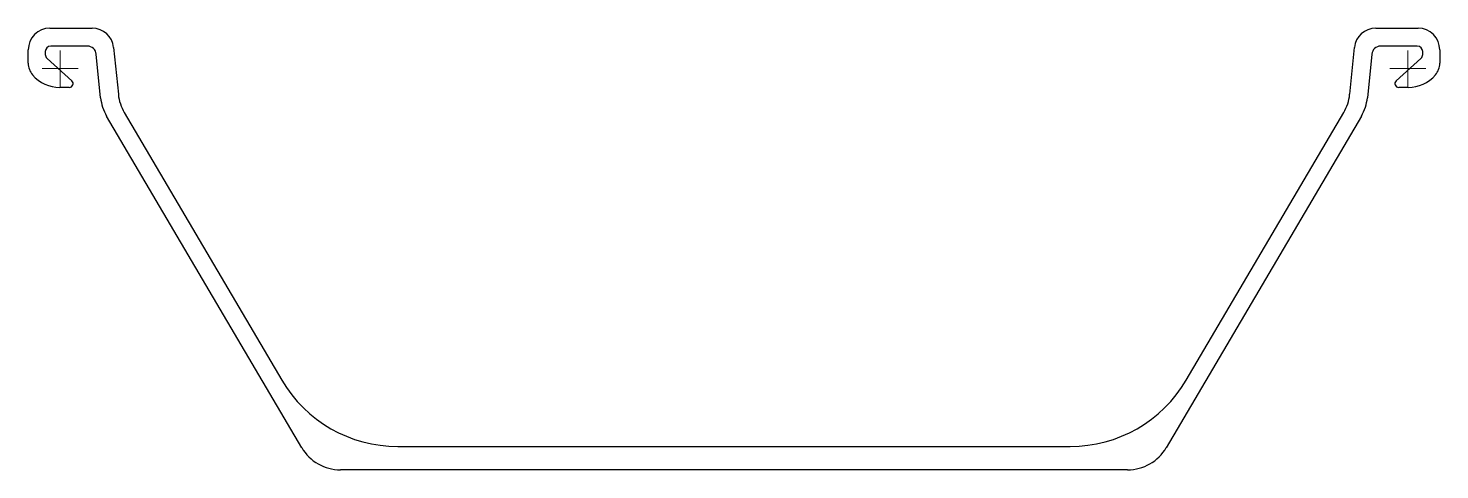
# Model space of a CAD drawing. Header units: millimetres. Extents: x -21 to 765, y 205 to 451.
import ezdxf

# ---------------------------------------------------------------- set-up
doc = ezdxf.new("R2010")
doc.units = ezdxf.units.MM
doc.layers.add('ref', color=4, linetype='Continuous', lineweight=5)

# ---------------------------------------------------------------- blocks, each defined once
blk = doc.blocks.new('AU23-s')
for p, q in [((-5.75, 22.5), (17.85, 22.5)), ((732.15, 22.5), (755.75, 22.5)), ((-17.75, 3), (-17.75, 10.5)), ((-8.25, 9.5), (-8.25, 7.87)), ((15.14, 12.5), (-5.25, 12.5)), ((22.54, -16.24), (20.11, 8)), ((29.79, 11.69), (32.39, -14.32)), ((717.61, -14.32), (720.21, 11.69)), ((729.89, 8), (727.46, -16.24)), ((755.25, 12.5), (734.86, 12.5)), ((758.25, 7.87), (758.25, 9.5)), ((767.75, 10.5), (767.75, 3)), ((-7.26, 5.64), (6.55, -6.79)), ((743.45, -6.79), (757.26, 5.64)), ((5.12, -10.5), (-0.15, -10.5)), ((750.15, -10.5), (744.88, -10.5)), ((134.45, -211.17), (25.86, -26.42)), ((35.72, -24.5), (123.3, -173.5)), ((724.14, -26.42), (615.55, -211.17)), ((626.7, -173.5), (714.28, -24.5)), ((187.96, -210.5), (562.04, -210.5)), ((594, -223.5), (156, -223.5))]:
    blk.add_line(p, q)
for centre, radius, start, end in [((-5.75, 10.5), 12, 90, 180), ((17.85, 10.5), 12, 5.711, 90), ((732.15, 10.5), 12, 90, 174.289), ((755.75, 10.5), 12, 0, 90), ((-5.25, 9.5), 3, 90, 180), ((-5.25, 7.87), 3, 180, 228), ((15.14, 7.5), 5, 5.711, 90), ((734.86, 7.5), 5, 90, 174.289), ((755.25, 9.5), 3, 0, 90), ((755.25, 7.87), 3, 312, 360), ((-7.75, 3), 10, 180, 220.53831), ((757.75, 3), 10, 319.46169, 360), ((-0.15, 9.5), 20, 220.53831, 270), ((5.12, -8.37), 2.13, 270, 48), ((744.88, -8.37), 2.13, 132, 270), ((750.15, 9.5), 20, 270, 319.46169), ((57.27, -11.83), 25, 185.711, 210.44626), ((692.73, -11.83), 25, 329.55374, 354.289), ((47.41, -13.75), 25, 185.711, 210.44626), ((702.59, -13.75), 25, 329.55374, 354.289), ((187.96, -135.5), 75, 210.44626, 270), ((562.04, -135.5), 75, 270, 329.55374), ((156, -198.5), 25, 210.44626, 270), ((594, -198.5), 25, 270, 329.55374)]:
    blk.add_arc(centre, radius, start, end)
at = {"layer": 'ref'}
for p, q in [((0, -10), (0, 10)), ((750, -10), (750, 10)), ((10, 0), (-10, 0)), ((760, 0), (740, 0))]:
    blk.add_line(p, q, dxfattribs=at)

msp = doc.modelspace()

# ---------------------------------------------------------------- block references
msp.add_blockref('AU23-s', (-3.01, 428.88))

doc.saveas('drawing.dxf')
